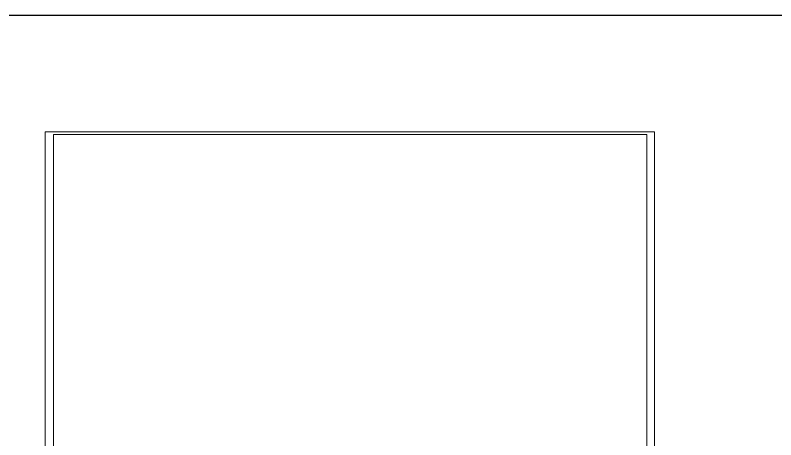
# Model space of a CAD drawing. Header units: inches. Extents: x -281 to 5521, y -151 to 3105.
# Drawn here: x 4213.61 to 4242.05, y 1966.87 to 1982.75 of the extents above; entities that cross this region are included whole.
import ezdxf

# ---------------------------------------------------------------- set-up
doc = ezdxf.new("R2010")
doc.units = ezdxf.units.IN
doc.header["$LTSCALE"] = 48
doc.header["$MEASUREMENT"] = 0
doc.layers.add('A-WALL-FULL', color=6, linetype='CONTINUOUS')
doc.layers.add('Q-SPCQ', color=91, linetype='CONTINUOUS', lineweight=9)

# ---------------------------------------------------------------- blocks, each defined once
blk = doc.blocks.new('Pyxis Med Station 3692 - PYXIS MEDSTATION-299292-SECOND FLOOR INFUSION PLAN')
at = {"layer": 'Q-SPCQ'}
for p, q in [((10.782, 15.43), (-12.004, 15.43)), ((-12.004, 15.43), (-12.004, -11.923)), ((10.782, -11.923), (10.782, 15.43)), ((-11.699, 3.327), (-11.699, 15.326)), ((-11.699, 15.326), (10.492, 15.326)), ((10.492, 15.326), (10.492, 3.327))]:
    blk.add_line(p, q, dxfattribs=at)

msp = doc.modelspace()

# ---------------------------------------------------------------- linework, layer by layer
at = {"layer": 'A-WALL-FULL', "lineweight": 30}
msp.add_line((4162.812, 1982.75), (4270.5, 1982.75), dxfattribs=at)

# ---------------------------------------------------------------- block references
at = {"layer": 'Q-SPCQ'}
msp.add_blockref('Pyxis Med Station 3692 - PYXIS MEDSTATION-299292-SECOND FLOOR INFUSION PLAN', (4226.736, 1962.956), dxfattribs=at)

doc.saveas('drawing.dxf')
